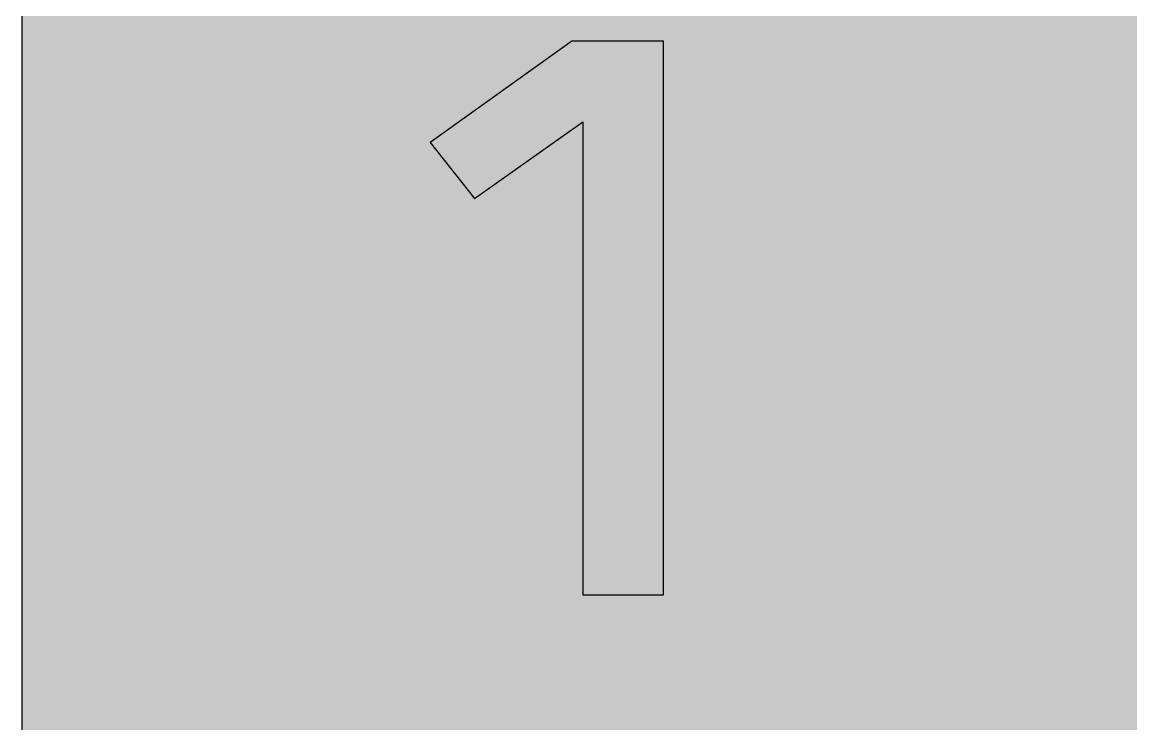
# Model space of a CAD drawing. Header units: millimetres. Extents: x 0 to 106, y 0 to 353.
# Drawn here: x 0.1 to 59.4, y 293 to 330.6 of the extents above; entities that cross this region are included whole.
import ezdxf

# ---------------------------------------------------------------- set-up
doc = ezdxf.new("R2010")
doc.units = ezdxf.units.MM

msp = doc.modelspace()

# ---------------------------------------------------------------- hatches: boundary and pattern name
for color, points in [(254, [(14.1633, 0.0536), (13.9878, 0.0533), (13.8125, 0.0559), (13.6373, 0.061), (13.462, 0.0686), (13.2893, 0.0787), (13.114, 0.0914), (12.9413, 0.1041), (12.7686, 0.1219), (12.5959, 0.1397), (12.4231, 0.16), (12.2504, 0.1829), (12.0777, 0.2057), (11.9075, 0.2337), (11.7373, 0.2616), (11.5672, 0.2921), (11.397, 0.3251), (11.2268, 0.3607), (11.0592, 0.3988), (10.8915, 0.4369), (10.7239, 0.4775), (10.5562, 0.5207), (10.3886, 0.5664), (10.2235, 0.6121), (10.0584, 0.6629), (9.8933, 0.7137), (9.7307, 0.7671), (9.5682, 0.8204), (9.4056, 0.8788), (9.2431, 0.9373), (9.083, 0.9982), (8.923, 1.0617), (8.763, 1.1252), (8.6055, 1.1938), (8.4455, 1.2624), (8.2906, 1.331), (8.1331, 1.4046), (7.9781, 1.4783), (7.8232, 1.5545), (7.6708, 1.6332), (7.5184, 1.7145), (7.366, 1.7958), (7.2161, 1.8796), (7.0663, 1.966), (6.919, 2.0523), (6.7716, 2.1438), (6.6243, 2.2352), (6.4795, 2.3266), (6.3348, 2.4232), (6.19, 2.5197), (6.0477, 2.6187), (5.908, 2.7178), (5.7683, 2.8194), (5.6286, 2.9235), (5.4915, 3.0302), (5.3543, 3.1369), (5.2197, 3.2461), (5.0851, 3.3579), (4.953, 3.4722), (4.8209, 3.5865), (4.6914, 3.7033), (4.5644, 3.8202), (4.4348, 3.9395), (4.3104, 4.0615), (4.1859, 4.1859), (4.0615, 4.3104), (3.9395, 4.4348), (3.8202, 4.5618), (3.7033, 4.6914), (3.5865, 4.8209), (3.4722, 4.953), (3.3579, 5.0851), (3.2487, 5.2197), (3.1369, 5.3543), (3.0302, 5.4915), (2.9235, 5.6286), (2.8194, 5.7683), (2.7178, 5.908), (2.6187, 6.0477), (2.5197, 6.19), (2.4232, 6.3348), (2.3266, 6.477), (2.2352, 6.6243), (2.1438, 6.7691), (2.0523, 6.9164), (1.966, 7.0663), (1.8796, 7.2161), (1.7958, 7.366), (1.7145, 7.5184), (1.6332, 7.6708), (1.5545, 7.8232), (1.4783, 7.9781), (1.4046, 8.1331), (1.331, 8.2906), (1.2598, 8.4455), (1.1913, 8.603), (1.1252, 8.763), (1.0592, 8.923), (0.9982, 9.083), (0.9373, 9.2431), (0.8763, 9.4056), (0.8204, 9.5682), (0.7645, 9.7307), (0.7112, 9.8933), (0.6604, 10.0584), (0.6121, 10.2235), (0.5639, 10.3911), (0.5207, 10.5562), (0.4775, 10.7239), (0.4343, 10.8915), (0.3962, 11.0592), (0.3607, 11.2268), (0.3251, 11.397), (0.2921, 11.5672), (0.2616, 11.7373), (0.2311, 11.9075), (0.2057, 12.0802), (0.1803, 12.2504), (0.1575, 12.4231), (0.1372, 12.5959), (0.1194, 12.7686), (0.1041, 12.9413), (0.0889, 13.1166), (0.0787, 13.2893), (0.0686, 13.4645), (0.061, 13.6373), (0.0559, 13.8125), (0.0508, 13.9878), (0.0508, 14.163), (0.0522, 338.7203), (0.0508, 338.8944), (0.0559, 339.0697), (0.061, 339.2449), (0.0686, 339.4177), (0.0787, 339.5929), (0.0889, 339.7656), (0.1041, 339.9409), (0.1194, 340.1136), (0.1372, 340.2863), (0.1575, 340.4591), (0.1803, 340.6318), (0.2057, 340.802), (0.2311, 340.9747), (0.2616, 341.1449), (0.2921, 341.315), (0.3251, 341.4852), (0.3607, 341.6529), (0.3962, 341.823), (0.4343, 341.9907), (0.4775, 342.1583), (0.5207, 342.326), (0.5639, 342.4911), (0.6121, 342.6562), (0.6604, 342.8213), (0.7112, 342.9864), (0.7645, 343.1515), (0.8204, 343.314), (0.8763, 343.4766), (0.9373, 343.6366), (0.9982, 343.7992), (1.0592, 343.9592), (1.1252, 344.1192), (1.1913, 344.2767), (1.2598, 344.4342), (1.331, 344.5916), (1.4046, 344.7466), (1.4783, 344.9015), (1.5545, 345.0565), (1.6332, 345.2114), (1.7145, 345.3638), (1.7958, 345.5137), (1.8796, 345.6661), (1.966, 345.8134), (2.0523, 345.9632), (2.1438, 346.1106), (2.2352, 346.2579), (2.3266, 346.4027), (2.4232, 346.5474), (2.5197, 346.6897), (2.6187, 346.8319), (2.7178, 346.9742), (2.8194, 347.1139), (2.9235, 347.251), (3.0302, 347.3907), (3.1369, 347.5253), (3.2487, 347.66), (3.3579, 347.7946), (3.4722, 347.9267), (3.5865, 348.0587), (3.7033, 348.1883), (3.8202, 348.3178), (3.9395, 348.4448), (4.0615, 348.5718), (4.1859, 348.6963), (4.3104, 348.8182), (4.4348, 348.9401), (4.5644, 349.0595), (4.6914, 349.1789), (4.8209, 349.2957), (4.953, 349.41), (5.0851, 349.5218), (5.2197, 349.6335), (5.3543, 349.7428), (5.4915, 349.8494), (5.6286, 349.9561), (5.7683, 350.0603), (5.908, 350.1619), (6.0477, 350.2635), (6.19, 350.3625), (6.3348, 350.459), (6.4795, 350.553), (6.6243, 350.647), (6.7716, 350.7384), (6.919, 350.8273), (7.0663, 350.9162), (7.2161, 351.0001), (7.366, 351.0864), (7.5184, 351.1677), (7.6708, 351.2464), (7.8232, 351.3252), (7.9781, 351.4014), (8.1331, 351.4776), (8.2906, 351.5487), (8.4455, 351.6198), (8.6055, 351.6884), (8.763, 351.757), (8.923, 351.8205), (9.083, 351.884), (9.2431, 351.9449), (9.4056, 352.0034), (9.5682, 352.0618), (9.7307, 352.1151), (9.8933, 352.1685), (10.0584, 352.2193), (10.2235, 352.2701), (10.3886, 352.3158), (10.5562, 352.3615), (10.7239, 352.4047), (10.8915, 352.4453), (11.0592, 352.4834), (11.2268, 352.5215), (11.397, 352.5571), (11.5672, 352.5901), (11.7373, 352.6206), (11.9075, 352.6485), (12.0777, 352.6765), (12.2504, 352.6993), (12.4231, 352.7222), (12.5959, 352.7425), (12.7686, 352.7603), (12.9413, 352.7781), (13.114, 352.7908), (13.2893, 352.8035), (13.462, 352.8136), (13.6373, 352.8212), (13.8125, 352.8263), (13.9878, 352.8289), (14.163, 352.8289), (91.7744, 352.8314), (91.948, 352.8289), (92.1233, 352.8263), (92.2985, 352.8212), (92.4738, 352.8136), (92.6465, 352.8035), (92.8218, 352.7908), (92.9945, 352.7781), (93.1672, 352.7603), (93.3399, 352.7425), (93.5126, 352.7222), (93.6854, 352.6993), (93.8581, 352.6765), (94.0283, 352.6485), (94.1984, 352.6206), (94.3686, 352.5901), (94.5388, 352.5571), (94.709, 352.5215), (94.8766, 352.4834), (95.0468, 352.4453), (95.2144, 352.4047), (95.3795, 352.3615), (95.5472, 352.3158), (95.7123, 352.2701), (95.8774, 352.2193), (96.0425, 352.1685), (96.205, 352.1151), (96.3701, 352.0618), (96.5327, 352.0034), (96.6927, 351.9449), (96.8553, 351.884), (97.0153, 351.8205), (97.1728, 351.757), (97.3328, 351.6884), (97.4903, 351.6198), (97.6478, 351.5487), (97.8027, 351.4776), (97.9576, 351.4014), (98.1126, 351.3252), (98.265, 351.2464), (98.4199, 351.1677), (98.5698, 351.0864), (98.7196, 351.0001), (98.8695, 350.9162), (99.0194, 350.8273), (99.1667, 350.7384), (99.314, 350.647), (99.4588, 350.553), (99.6036, 350.459), (99.7458, 350.3625), (99.888, 350.2635), (100.0303, 350.1619), (100.17, 350.0603), (100.3071, 349.9561), (100.4443, 349.8494), (100.5815, 349.7428), (100.7161, 349.6335), (100.8507, 349.5218), (100.9828, 349.41), (101.1149, 349.2957), (101.2444, 349.1789), (101.3739, 349.0595), (101.5009, 348.9401), (101.6279, 348.8182), (101.7524, 348.6963), (101.8743, 348.5718), (101.9962, 348.4448), (102.1156, 348.3178), (102.235, 348.1883), (102.3518, 348.0587), (102.4661, 347.9267), (102.5779, 347.7946), (102.6897, 347.66), (102.7989, 347.5253), (102.9056, 347.3907), (103.0122, 347.251), (103.1164, 347.1139), (103.218, 346.9742), (103.3196, 346.8319), (103.4186, 346.6897), (103.5152, 346.5474), (103.6091, 346.4027), (103.7031, 346.2579), (103.7946, 346.1106), (103.8835, 345.9632), (103.9698, 345.8134), (104.0562, 345.6661), (104.14, 345.5137), (104.2238, 345.3638), (104.3026, 345.2114), (104.3813, 345.0565), (104.4575, 344.9015), (104.5312, 344.7466), (104.6048, 344.5916), (104.6759, 344.4342), (104.7445, 344.2767), (104.8106, 344.1192), (104.8766, 343.9592), (104.9376, 343.7992), (104.9985, 343.6366), (105.0595, 343.4766), (105.1154, 343.314), (105.1712, 343.1515), (105.2246, 342.9864), (105.2754, 342.8213), (105.3236, 342.6562), (105.3719, 342.4911), (105.4151, 342.326), (105.4583, 342.1583), (105.4989, 341.9907), (105.5395, 341.823), (105.5751, 341.6529), (105.6107, 341.4852), (105.6437, 341.315), (105.6742, 341.1449), (105.7021, 340.9747), (105.73, 340.802), (105.7554, 340.6318), (105.7758, 340.4591), (105.7961, 340.2863), (105.8164, 340.1136), (105.8316, 339.9409), (105.8443, 339.7656), (105.857, 339.5929), (105.8672, 339.4177), (105.8748, 339.2449), (105.8799, 339.0697), (105.8824, 338.8944), (105.885, 338.7192), (105.8855, 14.1647), (105.8824, 13.9878), (105.8799, 13.8125), (105.8748, 13.6373), (105.8672, 13.4645), (105.857, 13.2893), (105.8443, 13.1166), (105.8316, 12.9413), (105.8164, 12.7686), (105.7961, 12.5959), (105.7758, 12.4231), (105.7554, 12.2504), (105.73, 12.0802), (105.7021, 11.9075), (105.6742, 11.7373), (105.6437, 11.5672), (105.6107, 11.397), (105.5751, 11.2268), (105.5395, 11.0592), (105.4989, 10.8915), (105.4583, 10.7239), (105.4151, 10.5562), (105.3719, 10.3911), (105.3236, 10.2235), (105.2754, 10.0584), (105.2246, 9.8933), (105.1712, 9.7307), (105.1154, 9.5682), (105.0595, 9.4056), (104.9985, 9.2431), (104.9376, 9.083), (104.8766, 8.923), (104.8106, 8.763), (104.7445, 8.603), (104.6759, 8.4455), (104.6048, 8.2906), (104.5312, 8.1331), (104.4575, 7.9781), (104.3813, 7.8232), (104.3026, 7.6708), (104.2238, 7.5184), (104.14, 7.366), (104.0562, 7.2161), (103.9698, 7.0663), (103.8835, 6.9164), (103.7946, 6.7691), (103.7031, 6.6243), (103.6091, 6.477), (103.5152, 6.3348), (103.4186, 6.19), (103.3196, 6.0477), (103.218, 5.908), (103.1164, 5.7683), (103.0122, 5.6286), (102.9056, 5.4915), (102.7989, 5.3543), (102.6897, 5.2197), (102.5779, 5.0851), (102.4661, 4.953), (102.3518, 4.8209), (102.235, 4.6914), (102.1156, 4.5618), (101.9962, 4.4348), (101.8743, 4.3104), (101.7524, 4.1859), (101.6279, 4.0615), (101.5009, 3.9395), (101.3739, 3.8202), (101.2444, 3.7033), (101.1149, 3.5865), (100.9828, 3.4722), (100.8507, 3.3579), (100.7161, 3.2461), (100.5815, 3.1369), (100.4443, 3.0302), (100.3071, 2.9235), (100.17, 2.8194), (100.0303, 2.7178), (99.888, 2.6187), (99.7458, 2.5197), (99.6036, 2.4232), (99.4588, 2.3266), (99.314, 2.2352), (99.1667, 2.1438), (99.0194, 2.0523), (98.8695, 1.966), (98.7196, 1.8796), (98.5698, 1.7958), (98.4199, 1.7145), (98.265, 1.6332), (98.1126, 1.5545), (97.9576, 1.4783), (97.8027, 1.4046), (97.6478, 1.331), (97.4903, 1.2624), (97.3328, 1.1938), (97.1728, 1.1252), (97.0153, 1.0617), (96.8553, 0.9982), (96.6927, 0.9373), (96.5327, 0.8788), (96.3701, 0.8204), (96.205, 0.7671), (96.0425, 0.7137), (95.8774, 0.6629), (95.7123, 0.6121), (95.5472, 0.5664), (95.3795, 0.5207), (95.2144, 0.4775), (95.0468, 0.4369), (94.8766, 0.3988), (94.709, 0.3607), (94.5388, 0.3251), (94.3686, 0.2921), (94.1984, 0.2616), (94.0283, 0.2337), (93.8581, 0.2057), (93.6854, 0.1829), (93.5126, 0.16), (93.3399, 0.1397), (93.1672, 0.1219), (92.9945, 0.1041), (92.8218, 0.0914), (92.6465, 0.0787), (92.4738, 0.0686), (92.2985, 0.061), (92.1233, 0.0559), (91.948, 0.0533), (91.7727, 0.0533)]), (59, [(30.0605, 299.9147), (34.3778, 299.9147), (34.3778, 329.5481), (29.4679, 329.5481), (21.8902, 324.1294), (24.2605, 321.1227), (30.0605, 325.229)])]:
    msp.add_hatch(color=color).paths.add_polyline_path(points)
h = msp.add_hatch(color=59)
h.paths.add_polyline_path([(14.1633, 3.5814), (13.8887, 3.5839), (13.6169, 3.5941), (13.3477, 3.6119), (13.081, 3.6347), (12.8143, 3.6652), (12.5501, 3.7008), (12.2885, 3.7465), (12.0294, 3.7948), (11.7729, 3.8506), (11.5164, 3.9141), (11.2649, 3.9827), (11.016, 4.0564), (10.7671, 4.1351), (10.5232, 4.2215), (10.2819, 4.3129), (10.0432, 4.412), (9.8069, 4.5161), (9.5733, 4.6228), (9.3447, 4.7371), (9.1186, 4.8565), (8.8951, 4.9809), (8.6741, 5.113), (8.4582, 5.2476), (8.2448, 5.3873), (8.0366, 5.5321), (7.8308, 5.682), (7.6276, 5.8369), (7.4295, 5.9969), (7.2365, 6.1595), (7.046, 6.3297), (6.8605, 6.5024), (6.6777, 6.6802), (6.5024, 6.8605), (6.3271, 7.046), (6.1595, 7.2365), (5.9969, 7.432), (5.8369, 7.6302), (5.682, 7.8308), (5.5321, 8.0366), (5.3873, 8.2448), (5.2451, 8.4582), (5.1105, 8.6741), (4.9809, 8.8951), (4.8565, 9.1186), (4.7371, 9.3447), (4.6228, 9.5758), (4.5136, 9.8069), (4.4094, 10.0432), (4.3129, 10.2819), (4.2215, 10.5232), (4.1351, 10.7696), (4.0538, 11.016), (3.9802, 11.2649), (3.9116, 11.5189), (3.8506, 11.7729), (3.7948, 12.0294), (3.744, 12.2911), (3.7008, 12.5527), (3.6627, 12.8143), (3.6322, 13.081), (3.6093, 13.3502), (3.5916, 13.6195), (3.5814, 13.8913), (3.5789, 14.163), (3.58, 338.7203), (3.5814, 338.9909), (3.5916, 339.2627), (3.6093, 339.532), (3.6322, 339.8012), (3.6627, 340.0679), (3.7008, 340.3295), (3.744, 340.5911), (3.7948, 340.8528), (3.8506, 341.1093), (3.9116, 341.3633), (3.9802, 341.6148), (4.0538, 341.8662), (4.1351, 342.1126), (4.2215, 342.3564), (4.3129, 342.6003), (4.4094, 342.839), (4.5136, 343.0753), (4.6228, 343.3064), (4.7371, 343.5375), (4.8565, 343.7636), (4.9809, 343.9871), (5.1105, 344.2056), (5.2451, 344.424), (5.3873, 344.6348), (5.5321, 344.8456), (5.682, 345.0514), (5.8369, 345.252), (5.9969, 345.4502), (6.1595, 345.6457), (6.3271, 345.8337), (6.5024, 346.0217), (6.6777, 346.202), (6.8605, 346.3798), (7.046, 346.5525), (7.2365, 346.7202), (7.4295, 346.8853), (7.6276, 347.0453), (7.8308, 347.2002), (8.0366, 347.3501), (8.2448, 347.4949), (8.4582, 347.6346), (8.6741, 347.7692), (8.8951, 347.8987), (9.1186, 348.0257), (9.3447, 348.1451), (9.5733, 348.2594), (9.8069, 348.3661), (10.0432, 348.4702), (10.2819, 348.5693), (10.5232, 348.6607), (10.7671, 348.7471), (11.016, 348.8258), (11.2649, 348.902), (11.5164, 348.9681), (11.7729, 349.0316), (12.0294, 349.0874), (12.2885, 349.1382), (12.5501, 349.1814), (12.8143, 349.217), (13.081, 349.2475), (13.3477, 349.2703), (13.6169, 349.2881), (13.8887, 349.2983), (14.163, 349.3033), (91.7744, 349.3036), (92.0471, 349.2983), (92.3188, 349.2881), (92.5881, 349.2703), (92.8548, 349.2475), (93.1215, 349.217), (93.3856, 349.1814), (93.6473, 349.1382), (93.9063, 349.0874), (94.1629, 349.0316), (94.4194, 348.9681), (94.6709, 348.902), (94.9198, 348.8258), (95.1687, 348.7471), (95.4126, 348.6607), (95.6539, 348.5693), (95.8926, 348.4702), (96.1288, 348.3661), (96.3625, 348.2594), (96.5911, 348.1451), (96.8172, 348.0257), (97.0407, 347.8987), (97.2617, 347.7692), (97.4776, 347.6346), (97.6909, 347.4949), (97.8992, 347.3501), (98.105, 347.2002), (98.3082, 347.0453), (98.5063, 346.8853), (98.6993, 346.7202), (98.8898, 346.5525), (99.0752, 346.3798), (99.2581, 346.202), (99.4334, 346.0217), (99.6086, 345.8337), (99.7763, 345.6457), (99.9388, 345.4502), (100.0989, 345.252), (100.2538, 345.0514), (100.4037, 344.8456), (100.5484, 344.6348), (100.6881, 344.424), (100.8253, 344.2056), (100.9548, 343.9871), (101.0793, 343.7636), (101.1987, 343.5375), (101.313, 343.3064), (101.4222, 343.0753), (101.5238, 342.839), (101.6229, 342.6003), (101.7143, 342.3564), (101.8007, 342.1126), (101.8819, 341.8662), (101.9556, 341.6148), (102.0242, 341.3633), (102.0851, 341.1093), (102.141, 340.8528), (102.1918, 340.5911), (102.235, 340.3295), (102.2706, 340.0679), (102.301, 339.8012), (102.3264, 339.532), (102.3417, 339.2627), (102.3518, 338.9909), (102.3569, 338.7192), (102.3578, 14.1647), (102.3518, 13.8913), (102.3417, 13.6195), (102.3264, 13.3502), (102.301, 13.081), (102.2706, 12.8143), (102.235, 12.5527), (102.1918, 12.2911), (102.141, 12.0294), (102.0851, 11.7729), (102.0242, 11.5189), (101.9556, 11.2649), (101.8819, 11.016), (101.8007, 10.7696), (101.7143, 10.5232), (101.6229, 10.2819), (101.5238, 10.0432), (101.4222, 9.8069), (101.313, 9.5758), (101.1987, 9.3447), (101.0793, 9.1186), (100.9548, 8.8951), (100.8253, 8.6741), (100.6881, 8.4582), (100.5484, 8.2448), (100.4037, 8.0366), (100.2538, 7.8308), (100.0989, 7.6302), (99.9388, 7.432), (99.7763, 7.2365), (99.6086, 7.046), (99.4334, 6.8605), (99.2581, 6.6802), (99.0752, 6.5024), (98.8898, 6.3297), (98.6993, 6.1595), (98.5063, 5.9969), (98.3082, 5.8369), (98.105, 5.682), (97.8992, 5.5321), (97.6909, 5.3873), (97.4776, 5.2476), (97.2617, 5.113), (97.0407, 4.9809), (96.8172, 4.8565), (96.5911, 4.7371), (96.3625, 4.6228), (96.1288, 4.5161), (95.8926, 4.412), (95.6539, 4.3129), (95.4126, 4.2215), (95.1687, 4.1351), (94.9198, 4.0564), (94.6709, 3.9827), (94.4194, 3.9141), (94.1629, 3.8506), (93.9063, 3.7948), (93.6473, 3.7465), (93.3856, 3.7008), (93.1215, 3.6652), (92.8548, 3.6347), (92.5881, 3.6119), (92.3188, 3.5941), (92.0471, 3.5839), (91.7727, 3.5789)])
h.paths.add_polyline_path([(91.7744, 8.8731), (91.9099, 8.8748), (92.0445, 8.8798), (92.1791, 8.8875), (92.3138, 8.9002), (92.4484, 8.9154), (92.5779, 8.9332), (92.71, 8.9535), (92.8395, 8.9789), (92.9691, 9.0068), (93.0961, 9.0373), (93.2231, 9.0729), (93.3475, 9.1084), (93.4695, 9.1491), (93.5939, 9.1923), (93.7133, 9.238), (93.8327, 9.2888), (93.9521, 9.3396), (94.0664, 9.3929), (94.1832, 9.4513), (94.295, 9.5098), (94.4067, 9.5733), (94.5185, 9.6368), (94.6252, 9.7053), (94.7318, 9.7765), (94.836, 9.8476), (94.9401, 9.9238), (95.0392, 10), (95.1382, 10.0787), (95.2373, 10.1625), (95.3313, 10.2464), (95.4253, 10.3327), (95.5142, 10.4216), (95.6031, 10.5131), (95.6894, 10.6045), (95.7758, 10.701), (95.8571, 10.7975), (95.9358, 10.8966), (96.0145, 10.9982), (96.0882, 11.0998), (96.1619, 11.2039), (96.2304, 11.3106), (96.299, 11.4198), (96.3651, 11.5291), (96.426, 11.6408), (96.487, 11.7551), (96.5429, 11.8694), (96.5987, 11.9863), (96.6495, 12.1031), (96.6978, 12.2225), (96.7435, 12.3444), (96.7867, 12.4663), (96.8273, 12.5908), (96.8629, 12.7152), (96.8985, 12.8397), (96.9289, 12.9692), (96.9569, 13.0962), (96.9823, 13.2258), (97.0051, 13.3579), (97.0229, 13.4899), (97.0382, 13.622), (97.0483, 13.7566), (97.0585, 13.8913), (97.0636, 14.0259), (97.0661, 14.163), (97.0661, 338.7203), (97.0636, 338.8563), (97.0585, 338.9909), (97.0483, 339.1256), (97.0382, 339.2602), (97.0229, 339.3923), (97.0051, 339.5243), (96.9823, 339.6564), (96.9569, 339.786), (96.9289, 339.913), (96.8985, 340.04), (96.8629, 340.167), (96.8273, 340.2914), (96.7867, 340.4159), (96.7435, 340.5378), (96.6978, 340.6597), (96.6495, 340.7791), (96.5987, 340.8959), (96.5429, 341.0128), (96.487, 341.1271), (96.426, 341.2414), (96.3651, 341.3531), (96.299, 341.4624), (96.2304, 341.5716), (96.1619, 341.6783), (96.0882, 341.7824), (96.0145, 341.884), (95.9358, 341.9856), (95.8571, 342.0847), (95.7758, 342.1812), (95.6894, 342.2777), (95.6031, 342.3691), (95.5142, 342.4606), (95.4253, 342.5495), (95.3313, 342.6358), (95.2373, 342.7197), (95.1382, 342.8009), (95.0392, 342.8822), (94.9401, 342.9584), (94.836, 343.0346), (94.7318, 343.1057), (94.6252, 343.1769), (94.5185, 343.2454), (94.4067, 343.3089), (94.295, 343.3724), (94.1832, 343.4309), (94.0664, 343.4893), (93.9521, 343.5426), (93.8327, 343.5934), (93.7133, 343.6442), (93.5939, 343.6899), (93.4695, 343.7331), (93.3475, 343.7738), (93.2231, 343.8093), (93.0961, 343.8449), (92.9691, 343.8754), (92.8395, 343.9033), (92.71, 343.9287), (92.5779, 343.949), (92.4484, 343.9693), (92.3138, 343.9846), (92.1791, 343.9947), (92.0445, 344.0049), (91.9099, 344.01), (91.7727, 344.01), (14.1633, 344.012), (14.0259, 344.01), (13.8887, 344.0049), (13.7541, 343.9947), (13.622, 343.9846), (13.4874, 343.9693), (13.3553, 343.949), (13.2258, 343.9287), (13.0962, 343.9033), (12.9667, 343.8754), (12.8397, 343.8449), (12.7127, 343.8093), (12.5882, 343.7738), (12.4663, 343.7331), (12.3419, 343.6899), (12.2225, 343.6442), (12.1031, 343.5934), (11.9837, 343.5426), (11.8694, 343.4893), (11.7526, 343.4309), (11.6408, 343.3724), (11.5291, 343.3089), (11.4198, 343.2454), (11.3106, 343.1769), (11.2039, 343.1057), (11.0998, 343.0346), (10.9957, 342.9584), (10.8966, 342.8822), (10.7975, 342.8009), (10.6985, 342.7197), (10.6045, 342.6358), (10.5105, 342.5495), (10.4216, 342.4606), (10.3327, 342.3691), (10.2464, 342.2777), (10.16, 342.1812), (10.0787, 342.0847), (10, 341.9856), (9.9212, 341.884), (9.8476, 341.7824), (9.7739, 341.6783), (9.7053, 341.5716), (9.6368, 341.4624), (9.5707, 341.3531), (9.5098, 341.2414), (9.4488, 341.1271), (9.3929, 341.0128), (9.337, 340.8959), (9.2862, 340.7791), (9.238, 340.6597), (9.1923, 340.5378), (9.1491, 340.4159), (9.1084, 340.2914), (9.0703, 340.167), (9.0373, 340.04), (9.0068, 339.913), (8.9789, 339.786), (8.9535, 339.6564), (8.9306, 339.5243), (8.9129, 339.3923), (8.8976, 339.2602), (8.8849, 339.1256), (8.8773, 338.9909), (8.8722, 338.8563), (8.8697, 338.7192), (8.8717, 14.1647), (8.8722, 14.0259), (8.8773, 13.8913), (8.8849, 13.7566), (8.8976, 13.622), (8.9129, 13.4899), (8.9306, 13.3579), (8.9535, 13.2258), (8.9789, 13.0962), (9.0068, 12.9692), (9.0373, 12.8397), (9.0703, 12.7152), (9.1084, 12.5908), (9.1491, 12.4663), (9.1923, 12.3444), (9.238, 12.2225), (9.2862, 12.1031), (9.337, 11.9863), (9.3929, 11.8694), (9.4488, 11.7551), (9.5098, 11.6408), (9.5707, 11.5291), (9.6368, 11.4198), (9.7053, 11.3106), (9.7739, 11.2039), (9.8476, 11.0998), (9.9212, 10.9982), (10, 10.8966), (10.0787, 10.7975), (10.16, 10.701), (10.2464, 10.6045), (10.3327, 10.5131), (10.4216, 10.4216), (10.5105, 10.3327), (10.6045, 10.2464), (10.6985, 10.1625), (10.7975, 10.0787), (10.8966, 10), (10.9957, 9.9238), (11.0998, 9.8476), (11.2039, 9.7765), (11.3106, 9.7053), (11.4198, 9.6368), (11.5291, 9.5733), (11.6408, 9.5098), (11.7526, 9.4513), (11.8694, 9.3929), (11.9837, 9.3396), (12.1031, 9.2888), (12.2225, 9.238), (12.3419, 9.1923), (12.4663, 9.1491), (12.5882, 9.1084), (12.7127, 9.0729), (12.8397, 9.0373), (12.9667, 9.0068), (13.0962, 8.9789), (13.2258, 8.9535), (13.3553, 8.9332), (13.4874, 8.9154), (13.622, 8.9002), (13.7541, 8.8875), (13.8887, 8.8798), (14.0259, 8.8748), (14.163, 8.8722)], flags=16)
h = msp.add_hatch(color=59)
edge = h.paths.add_edge_path()
edge.add_line((53.8939, 314.6884), (53.8912, 314.2564))
edge.add_line((53.8912, 314.2564), (53.8886, 313.8373))
edge.add_line((53.8886, 313.8373), (53.8836, 313.4284))
edge.add_line((53.8836, 313.4284), (53.8785, 313.0271))
edge.add_line((53.8785, 313.0271), (53.8683, 312.6359))
edge.add_line((53.8683, 312.6359), (53.8582, 312.2524))
edge.add_line((53.8582, 312.2524), (53.8455, 311.8815))
edge.add_line((53.8455, 311.8815), (53.8328, 311.5183))
edge.add_line((53.8328, 311.5183), (53.815, 311.1627))
edge.add_line((53.815, 311.1627), (53.7972, 310.8173))
edge.add_line((53.7972, 310.8173), (53.7769, 310.482))
edge.add_line((53.7769, 310.482), (53.754, 310.1543))
edge.add_line((53.754, 310.1543), (53.7286, 309.8343))
edge.add_line((53.7286, 309.8343), (53.7007, 309.5244))
edge.add_line((53.7007, 309.5244), (53.6727, 309.2247))
edge.add_line((53.6727, 309.2247), (53.6423, 308.93))
edge.add_line((53.6423, 308.93), (53.6092, 308.6456))
edge.add_line((53.6092, 308.6456), (53.5737, 308.3687))
edge.add_line((53.5737, 308.3687), (53.5356, 308.0995))
edge.add_line((53.5356, 308.0995), (53.4949, 307.8404))
edge.add_line((53.4949, 307.8404), (53.4543, 307.5864))
edge.add_line((53.4543, 307.5864), (53.4111, 307.3425))
edge.add_line((53.4111, 307.3425), (53.3629, 307.1063))
edge.add_line((53.3629, 307.1063), (53.3146, 306.8752))
edge.add_line((53.3146, 306.8752), (53.2638, 306.6542))
edge.add_line((53.2638, 306.6542), (53.2105, 306.4383))
edge.add_line((53.2105, 306.4383), (53.1546, 306.2326))
edge.add_line((53.1546, 306.2326), (53.0962, 306.0319))
edge.add_line((53.0962, 306.0319), (53.0352, 305.8414))
edge.add_line((53.0352, 305.8414), (52.9717, 305.656))
edge.add_line((52.9717, 305.656), (52.9082, 305.4756))
edge.add_line((52.9082, 305.4756), (52.8396, 305.3055))
edge.add_line((52.8396, 305.3055), (52.7685, 305.1404))
edge.add_line((52.7685, 305.1404), (52.6974, 304.9829))
edge.add_line((52.6974, 304.9829), (52.6212, 304.8305))
edge.add_line((52.6212, 304.8305), (52.545, 304.6857))
edge.add_line((52.545, 304.6857), (52.4637, 304.546))
edge.add_line((52.4637, 304.546), (52.3824, 304.4139))
edge.add_line((52.3824, 304.4139), (52.2961, 304.2895))
edge.add_line((52.2961, 304.2895), (52.2072, 304.1675))
edge.add_line((52.2072, 304.1675), (52.1183, 304.0558))
edge.add_line((52.1183, 304.0558), (52.0243, 303.9466))
edge.add_line((52.0243, 303.9466), (51.9303, 303.845))
edge.add_line((51.9303, 303.845), (51.8312, 303.7484))
edge.add_line((51.8312, 303.7484), (51.7296, 303.657))
edge.add_line((51.7296, 303.657), (51.6255, 303.5732))
edge.add_line((51.6255, 303.5732), (51.5188, 303.4919))
edge.add_line((51.5188, 303.4919), (51.4096, 303.4182))
edge.add_line((51.4096, 303.4182), (51.2978, 303.3497))
edge.add_line((51.2978, 303.3497), (51.1835, 303.2836))
edge.add_line((51.1835, 303.2836), (51.0667, 303.2252))
edge.add_line((51.0667, 303.2252), (50.9473, 303.1719))
edge.add_line((50.9473, 303.1719), (50.8229, 303.1236))
edge.add_line((50.8229, 303.1236), (50.6984, 303.0779))
edge.add_line((50.6984, 303.0779), (50.5689, 303.0372))
edge.add_line((50.5689, 303.0372), (50.4368, 303.0042))
edge.add_line((50.4368, 303.0042), (50.3022, 302.9737))
edge.add_line((50.3022, 302.9737), (50.165, 302.9458))
edge.add_line((50.165, 302.9458), (50.0253, 302.9255))
edge.add_line((50.0253, 302.9255), (49.8805, 302.9077))
edge.add_line((49.8805, 302.9077), (49.7357, 302.8925))
edge.add_line((49.7357, 302.8925), (49.5859, 302.8848))
edge.add_line((49.5859, 302.8848), (49.4335, 302.8772))
edge.add_line((49.4335, 302.8772), (49.2785, 302.8772))
edge.add_line((49.2785, 302.8772), (49.1236, 302.8772))
edge.add_line((49.1236, 302.8772), (48.9712, 302.8848))
edge.add_line((48.9712, 302.8848), (48.8213, 302.8975))
edge.add_line((48.8213, 302.8975), (48.6766, 302.9128))
edge.add_line((48.6766, 302.9128), (48.5318, 302.9356))
edge.add_line((48.5318, 302.9356), (48.3921, 302.961))
edge.add_line((48.3921, 302.961), (48.2549, 302.9915))
edge.add_line((48.2549, 302.9915), (48.1203, 303.0271))
edge.add_line((48.1203, 303.0271), (47.9882, 303.0677))
edge.add_line((47.9882, 303.0677), (47.8587, 303.116))
edge.add_line((47.8587, 303.116), (47.7342, 303.1668))
edge.add_line((47.7342, 303.1668), (47.6098, 303.2227))
edge.add_line((47.6098, 303.2227), (47.4904, 303.2836))
edge.add_line((47.4904, 303.2836), (47.3735, 303.3522))
edge.add_line((47.3735, 303.3522), (47.2592, 303.4233))
edge.add_line((47.2592, 303.4233), (47.1475, 303.5021))
edge.add_line((47.1475, 303.5021), (47.0383, 303.5833))
edge.add_line((47.0383, 303.5833), (46.9316, 303.6722))
edge.add_line((46.9316, 303.6722), (46.8274, 303.7662))
edge.add_line((46.8274, 303.7662), (46.7258, 303.8678))
edge.add_line((46.7258, 303.8678), (46.6268, 303.972))
edge.add_line((46.6268, 303.972), (46.5328, 304.0837))
edge.add_line((46.5328, 304.0837), (46.4388, 304.2006))
edge.add_line((46.4388, 304.2006), (46.3499, 304.325))
edge.add_line((46.3499, 304.325), (46.261, 304.4546))
edge.add_line((46.261, 304.4546), (46.1747, 304.5892))
edge.add_line((46.1747, 304.5892), (46.0934, 304.7289))
edge.add_line((46.0934, 304.7289), (46.0121, 304.8762))
edge.add_line((46.0121, 304.8762), (45.9359, 305.0311))
edge.add_line((45.9359, 305.0311), (45.8597, 305.1886))
edge.add_line((45.8597, 305.1886), (45.786, 305.3563))
edge.add_line((45.786, 305.3563), (45.7175, 305.5264))
edge.add_line((45.7175, 305.5264), (45.6489, 305.7042))
edge.add_line((45.6489, 305.7042), (45.5828, 305.8897))
edge.add_line((45.5828, 305.8897), (45.5219, 306.0802))
edge.add_line((45.5219, 306.0802), (45.4609, 306.2783))
edge.add_line((45.4609, 306.2783), (45.4025, 306.484))
edge.add_line((45.4025, 306.484), (45.3466, 306.6948))
edge.add_line((45.3466, 306.6948), (45.2933, 306.9107))
edge.add_line((45.2933, 306.9107), (45.2425, 307.1368))
edge.add_line((45.2425, 307.1368), (45.1942, 307.3679))
edge.add_line((45.1942, 307.3679), (45.146, 307.6042))
edge.add_line((45.146, 307.6042), (45.1028, 307.8505))
edge.add_line((45.1028, 307.8505), (45.0596, 308.102))
edge.add_line((45.0596, 308.102), (45.0215, 308.3611))
edge.add_line((45.0215, 308.3611), (44.9834, 308.6278))
edge.add_line((44.9834, 308.6278), (44.9478, 308.8996))
edge.add_line((44.9478, 308.8996), (44.9148, 309.1815))
edge.add_line((44.9148, 309.1815), (44.8843, 309.4685))
edge.add_line((44.8843, 309.4685), (44.8539, 309.7632))
edge.add_line((44.8539, 309.7632), (44.8285, 310.0654))
edge.add_line((44.8285, 310.0654), (44.8031, 310.3753))
edge.add_line((44.8031, 310.3753), (44.7802, 310.6903))
edge.add_line((44.7802, 310.6903), (44.7599, 311.0154))
edge.add_line((44.7599, 311.0154), (44.7421, 311.3481))
edge.add_line((44.7421, 311.3481), (44.7243, 311.6885))
edge.add_line((44.7243, 311.6885), (44.7091, 312.0365))
edge.add_line((44.7091, 312.0365), (44.6989, 312.3895))
edge.add_line((44.6989, 312.3895), (44.6862, 312.7527))
edge.add_line((44.6862, 312.7527), (44.6786, 313.1236))
edge.add_line((44.6786, 313.1236), (44.671, 313.502))
edge.add_line((44.671, 313.502), (44.6684, 313.8907))
edge.add_line((44.6684, 313.8907), (44.6634, 314.2844))
edge.add_line((44.6634, 314.2844), (44.6634, 314.6882))
edge.add_line((44.6634, 314.6882), (44.6634, 315.0972))
edge.add_line((44.6634, 315.0972), (44.6684, 315.4985))
edge.add_line((44.6684, 315.4985), (44.6735, 315.8922))
edge.add_line((44.6735, 315.8922), (44.6786, 316.2783))
edge.add_line((44.6786, 316.2783), (44.6888, 316.6567))
edge.add_line((44.6888, 316.6567), (44.6989, 317.025))
edge.add_line((44.6989, 317.025), (44.7142, 317.3857))
edge.add_line((44.7142, 317.3857), (44.7294, 317.7388))
edge.add_line((44.7294, 317.7388), (44.7446, 318.0842))
edge.add_line((44.7446, 318.0842), (44.765, 318.4195))
edge.add_line((44.765, 318.4195), (44.7853, 318.7497))
edge.add_line((44.7853, 318.7497), (44.8107, 319.0697))
edge.add_line((44.8107, 319.0697), (44.8361, 319.3847))
edge.add_line((44.8361, 319.3847), (44.864, 319.6895))
edge.add_line((44.864, 319.6895), (44.8945, 319.9867))
edge.add_line((44.8945, 319.9867), (44.925, 320.2788))
edge.add_line((44.925, 320.2788), (44.9605, 320.5607))
edge.add_line((44.9605, 320.5607), (44.9961, 320.8376))
edge.add_line((44.9961, 320.8376), (45.0367, 321.1043))
edge.add_line((45.0367, 321.1043), (45.0774, 321.3659))
edge.add_line((45.0774, 321.3659), (45.1206, 321.6199))
edge.add_line((45.1206, 321.6199), (45.1663, 321.8663))
edge.add_line((45.1663, 321.8663), (45.2145, 322.1076))
edge.add_line((45.2145, 322.1076), (45.2653, 322.3387))
edge.add_line((45.2653, 322.3387), (45.3161, 322.5648))
edge.add_line((45.3161, 322.5648), (45.372, 322.7832))
edge.add_line((45.372, 322.7832), (45.4279, 322.994))
edge.add_line((45.4279, 322.994), (45.4889, 323.1998))
edge.add_line((45.4889, 323.1998), (45.5498, 323.3979))
edge.add_line((45.5498, 323.3979), (45.6133, 323.5884))
edge.add_line((45.6133, 323.5884), (45.6794, 323.7738))
edge.add_line((45.6794, 323.7738), (45.7479, 323.9516))
edge.add_line((45.7479, 323.9516), (45.8191, 324.1243))
edge.add_line((45.8191, 324.1243), (45.8927, 324.2894))
edge.add_line((45.8927, 324.2894), (45.9689, 324.4494))
edge.add_line((45.9689, 324.4494), (46.0477, 324.6018))
edge.add_line((46.0477, 324.6018), (46.1289, 324.7492))
edge.add_line((46.1289, 324.7492), (46.2128, 324.8889))
edge.add_line((46.2128, 324.8889), (46.2966, 325.0235))
edge.add_line((46.2966, 325.0235), (46.3855, 325.1505))
edge.add_line((46.3855, 325.1505), (46.4769, 325.2749))
edge.add_line((46.4769, 325.2749), (46.5684, 325.3892))
edge.add_line((46.5684, 325.3892), (46.6649, 325.501))
edge.add_line((46.6649, 325.501), (46.7639, 325.6051))
edge.add_line((46.7639, 325.6051), (46.8655, 325.7042))
edge.add_line((46.8655, 325.7042), (46.9671, 325.7982))
edge.add_line((46.9671, 325.7982), (47.0738, 325.8845))
edge.add_line((47.0738, 325.8845), (47.183, 325.9684))
edge.add_line((47.183, 325.9684), (47.2923, 326.0446))
edge.add_line((47.2923, 326.0446), (47.4066, 326.1157))
edge.add_line((47.4066, 326.1157), (47.5234, 326.1817))
edge.add_line((47.5234, 326.1817), (47.6428, 326.2427))
edge.add_line((47.6428, 326.2427), (47.7647, 326.2986))
edge.add_line((47.7647, 326.2986), (47.8866, 326.3494))
edge.add_line((47.8866, 326.3494), (48.0136, 326.3951))
edge.add_line((48.0136, 326.3951), (48.1432, 326.4332))
edge.add_line((48.1432, 326.4332), (48.2752, 326.4687))
edge.add_line((48.2752, 326.4687), (48.4124, 326.4992))
edge.add_line((48.4124, 326.4992), (48.5496, 326.5246))
edge.add_line((48.5496, 326.5246), (48.6893, 326.5449))
edge.add_line((48.6893, 326.5449), (48.8315, 326.5627))
edge.add_line((48.8315, 326.5627), (48.9788, 326.5729))
edge.add_line((48.9788, 326.5729), (49.1261, 326.5805))
edge.add_line((49.1261, 326.5805), (49.2785, 326.583))
edge.add_line((49.2785, 326.583), (49.4309, 326.5805))
edge.add_line((49.4309, 326.5805), (49.5783, 326.5754))
edge.add_line((49.5783, 326.5754), (49.7256, 326.5653))
edge.add_line((49.7256, 326.5653), (49.8678, 326.55))
edge.add_line((49.8678, 326.55), (50.0075, 326.5322))
edge.add_line((50.0075, 326.5322), (50.1447, 326.5094))
edge.add_line((50.1447, 326.5094), (50.2793, 326.484))
edge.add_line((50.2793, 326.484), (50.4114, 326.451))
edge.add_line((50.4114, 326.451), (50.5409, 326.4154))
edge.add_line((50.5409, 326.4154), (50.6679, 326.3748))
edge.add_line((50.6679, 326.3748), (50.7924, 326.329))
edge.add_line((50.7924, 326.329), (50.9143, 326.2782))
edge.add_line((50.9143, 326.2782), (51.0337, 326.2249))
edge.add_line((51.0337, 326.2249), (51.1505, 326.1639))
edge.add_line((51.1505, 326.1639), (51.2623, 326.0979))
edge.add_line((51.2623, 326.0979), (51.374, 326.0268))
edge.add_line((51.374, 326.0268), (51.4833, 325.9506))
edge.add_line((51.4833, 325.9506), (51.5899, 325.8693))
edge.add_line((51.5899, 325.8693), (51.6915, 325.7829))
edge.add_line((51.6915, 325.7829), (51.7931, 325.6915))
edge.add_line((51.7931, 325.6915), (51.8922, 325.5924))
edge.add_line((51.8922, 325.5924), (51.9862, 325.4883))
edge.add_line((51.9862, 325.4883), (52.0802, 325.3791))
edge.add_line((52.0802, 325.3791), (52.1716, 325.2622))
edge.add_line((52.1716, 325.2622), (52.258, 325.1403))
edge.add_line((52.258, 325.1403), (52.3443, 325.0133))
edge.add_line((52.3443, 325.0133), (52.4281, 324.8787))
edge.add_line((52.4281, 324.8787), (52.5094, 324.739))
edge.add_line((52.5094, 324.739), (52.5882, 324.5917))
edge.add_line((52.5882, 324.5917), (52.6644, 324.4367))
edge.add_line((52.6644, 324.4367), (52.7355, 324.2767))
edge.add_line((52.7355, 324.2767), (52.8066, 324.1116))
edge.add_line((52.8066, 324.1116), (52.8777, 323.9364))
edge.add_line((52.8777, 323.9364), (52.9438, 323.756))
edge.add_line((52.9438, 323.756), (53.0073, 323.5706))
edge.add_line((53.0073, 323.5706), (53.0682, 323.375))
edge.add_line((53.0682, 323.375), (53.1292, 323.1744))
edge.add_line((53.1292, 323.1744), (53.1851, 322.9635))
edge.add_line((53.1851, 322.9635), (53.2409, 322.7476))
edge.add_line((53.2409, 322.7476), (53.2917, 322.5241))
edge.add_line((53.2917, 322.5241), (53.3425, 322.293))
edge.add_line((53.3425, 322.293), (53.3908, 322.0542))
edge.add_line((53.3908, 322.0542), (53.4365, 321.8078))
edge.add_line((53.4365, 321.8078), (53.4797, 321.5538))
edge.add_line((53.4797, 321.5538), (53.5203, 321.2922))
edge.add_line((53.5203, 321.2922), (53.5584, 321.0204))
edge.add_line((53.5584, 321.0204), (53.5965, 320.7436))
edge.add_line((53.5965, 320.7436), (53.6296, 320.4566))
edge.add_line((53.6296, 320.4566), (53.6626, 320.1619))
edge.add_line((53.6626, 320.1619), (53.6931, 319.8597))
edge.add_line((53.6931, 319.8597), (53.721, 319.5472))
edge.add_line((53.721, 319.5472), (53.7464, 319.2272))
edge.add_line((53.7464, 319.2272), (53.7693, 318.8995))
edge.add_line((53.7693, 318.8995), (53.7921, 318.5617))
edge.add_line((53.7921, 318.5617), (53.8099, 318.2137))
edge.add_line((53.8099, 318.2137), (53.8277, 317.8607))
edge.add_line((53.8277, 317.8607), (53.8429, 317.4949))
edge.add_line((53.8429, 317.4949), (53.8556, 317.1215))
edge.add_line((53.8556, 317.1215), (53.8683, 316.7405))
edge.add_line((53.8683, 316.7405), (53.8759, 316.3494))
edge.add_line((53.8759, 316.3494), (53.8836, 315.9481))
edge.add_line((53.8836, 315.9481), (53.8886, 315.5366))
edge.add_line((53.8886, 315.5366), (53.8912, 315.1175))
edge.add_line((53.8912, 315.1175), (53.8937, 314.6882))
edge = h.paths.add_edge_path(flags=16)
edge.add_line((58.3392, 314.6884), (58.3362, 315.1683))
edge.add_line((58.3362, 315.1683), (58.3311, 315.6407))
edge.add_line((58.3311, 315.6407), (58.3209, 316.103))
edge.add_line((58.3209, 316.103), (58.3082, 316.5602))
edge.add_line((58.3082, 316.5602), (58.2905, 317.0098))
edge.add_line((58.2905, 317.0098), (58.2676, 317.4517))
edge.add_line((58.2676, 317.4517), (58.2447, 317.8835))
edge.add_line((58.2447, 317.8835), (58.2143, 318.3103))
edge.add_line((58.2143, 318.3103), (58.1812, 318.7268))
edge.add_line((58.1812, 318.7268), (58.1431, 319.1358))
edge.add_line((58.1431, 319.1358), (58.1025, 319.5396))
edge.add_line((58.1025, 319.5396), (58.0568, 319.9333))
edge.add_line((58.0568, 319.9333), (58.0085, 320.3194))
edge.add_line((58.0085, 320.3194), (57.9526, 320.6979))
edge.add_line((57.9526, 320.6979), (57.8968, 321.0687))
edge.add_line((57.8968, 321.0687), (57.8333, 321.4319))
edge.add_line((57.8333, 321.4319), (57.7672, 321.7875))
edge.add_line((57.7672, 321.7875), (57.6961, 322.1355))
edge.add_line((57.6961, 322.1355), (57.6199, 322.4759))
edge.add_line((57.6199, 322.4759), (57.5412, 322.8086))
edge.add_line((57.5412, 322.8086), (57.4573, 323.1337))
edge.add_line((57.4573, 323.1337), (57.3684, 323.4512))
edge.add_line((57.3684, 323.4512), (57.277, 323.7586))
edge.add_line((57.277, 323.7586), (57.1805, 324.0608))
edge.add_line((57.1805, 324.0608), (57.0789, 324.3555))
edge.add_line((57.0789, 324.3555), (56.9722, 324.6425))
edge.add_line((56.9722, 324.6425), (56.8604, 324.9219))
edge.add_line((56.8604, 324.9219), (56.7461, 325.1937))
edge.add_line((56.7461, 325.1937), (56.6242, 325.4553))
edge.add_line((56.6242, 325.4553), (56.4998, 325.7118))
edge.add_line((56.4998, 325.7118), (56.3702, 325.9607))
edge.add_line((56.3702, 325.9607), (56.2381, 326.202))
edge.add_line((56.2381, 326.202), (56.0984, 326.4357))
edge.add_line((56.0984, 326.4357), (55.9537, 326.6618))
edge.add_line((55.9537, 326.6618), (55.8063, 326.8802))
edge.add_line((55.8063, 326.8802), (55.6539, 327.091))
edge.add_line((55.6539, 327.091), (55.4939, 327.2942))
edge.add_line((55.4939, 327.2942), (55.3314, 327.4898))
edge.add_line((55.3314, 327.4898), (55.1637, 327.6778))
edge.add_line((55.1637, 327.6778), (54.991, 327.8581))
edge.add_line((54.991, 327.8581), (54.8132, 328.0308))
edge.add_line((54.8132, 328.0308), (54.6303, 328.1959))
edge.add_line((54.6303, 328.1959), (54.4424, 328.356))
edge.add_line((54.4424, 328.356), (54.2493, 328.5058))
edge.add_line((54.2493, 328.5058), (54.0512, 328.6481))
edge.add_line((54.0512, 328.6481), (53.848, 328.7852))
edge.add_line((53.848, 328.7852), (53.6397, 328.9122))
edge.add_line((53.6397, 328.9122), (53.4264, 329.0341))
edge.add_line((53.4264, 329.0341), (53.2079, 329.1484))
edge.add_line((53.2079, 329.1484), (52.9844, 329.2551))
edge.add_line((52.9844, 329.2551), (52.7533, 329.3542))
edge.add_line((52.7533, 329.3542), (52.5196, 329.4456))
edge.add_line((52.5196, 329.4456), (52.2808, 329.5294))
edge.add_line((52.2808, 329.5294), (52.0344, 329.6056))
edge.add_line((52.0344, 329.6056), (51.783, 329.6742))
edge.add_line((51.783, 329.6742), (51.5264, 329.7377))
edge.add_line((51.5264, 329.7377), (51.2648, 329.7911))
edge.add_line((51.2648, 329.7911), (50.9981, 329.8393))
edge.add_line((50.9981, 329.8393), (50.7263, 329.88))
edge.add_line((50.7263, 329.88), (50.4469, 329.9104))
edge.add_line((50.4469, 329.9104), (50.165, 329.9358))
edge.add_line((50.165, 329.9358), (49.8754, 329.9562))
edge.add_line((49.8754, 329.9562), (49.5783, 329.9663))
edge.add_line((49.5783, 329.9663), (49.2785, 329.9689))
edge.add_line((49.2785, 329.9689), (48.9788, 329.9663))
edge.add_line((48.9788, 329.9663), (48.6816, 329.9562))
edge.add_line((48.6816, 329.9562), (48.3921, 329.9358))
edge.add_line((48.3921, 329.9358), (48.1101, 329.9104))
edge.add_line((48.1101, 329.9104), (47.8307, 329.88))
edge.add_line((47.8307, 329.88), (47.559, 329.8393))
edge.add_line((47.559, 329.8393), (47.2923, 329.7911))
edge.add_line((47.2923, 329.7911), (47.0306, 329.7377))
edge.add_line((47.0306, 329.7377), (46.7741, 329.6742))
edge.add_line((46.7741, 329.6742), (46.5226, 329.6056))
edge.add_line((46.5226, 329.6056), (46.2763, 329.5294))
edge.add_line((46.2763, 329.5294), (46.0375, 329.4456))
edge.add_line((46.0375, 329.4456), (45.8013, 329.3542))
edge.add_line((45.8013, 329.3542), (45.5727, 329.2551))
edge.add_line((45.5727, 329.2551), (45.3492, 329.1484))
edge.add_line((45.3492, 329.1484), (45.1307, 329.0341))
edge.add_line((45.1307, 329.0341), (44.9174, 328.9122))
edge.add_line((44.9174, 328.9122), (44.7091, 328.7852))
edge.add_line((44.7091, 328.7852), (44.5059, 328.6481))
edge.add_line((44.5059, 328.6481), (44.3078, 328.5058))
edge.add_line((44.3078, 328.5058), (44.1147, 328.356))
edge.add_line((44.1147, 328.356), (43.9268, 328.1959))
edge.add_line((43.9268, 328.1959), (43.7439, 328.0308))
edge.add_line((43.7439, 328.0308), (43.5661, 327.8581))
edge.add_line((43.5661, 327.8581), (43.3934, 327.6778))
edge.add_line((43.3934, 327.6778), (43.2232, 327.4898))
edge.add_line((43.2232, 327.4898), (43.0606, 327.2942))
edge.add_line((43.0606, 327.2942), (42.9031, 327.091))
edge.add_line((42.9031, 327.091), (42.7507, 326.8802))
edge.add_line((42.7507, 326.8802), (42.6009, 326.6618))
edge.add_line((42.6009, 326.6618), (42.4586, 326.4357))
edge.add_line((42.4586, 326.4357), (42.3189, 326.202))
edge.add_line((42.3189, 326.202), (42.1843, 325.9607))
edge.add_line((42.1843, 325.9607), (42.0548, 325.7118))
edge.add_line((42.0548, 325.7118), (41.9303, 325.4553))
edge.add_line((41.9303, 325.4553), (41.8109, 325.1937))
edge.add_line((41.8109, 325.1937), (41.6966, 324.9219))
edge.add_line((41.6966, 324.9219), (41.5849, 324.6425))
edge.add_line((41.5849, 324.6425), (41.4782, 324.3555))
edge.add_line((41.4782, 324.3555), (41.3766, 324.0608))
edge.add_line((41.3766, 324.0608), (41.2801, 323.7586))
edge.add_line((41.2801, 323.7586), (41.1861, 323.4512))
edge.add_line((41.1861, 323.4512), (41.0997, 323.1337))
edge.add_line((41.0997, 323.1337), (41.0159, 322.8086))
edge.add_line((41.0159, 322.8086), (40.9346, 322.4759))
edge.add_line((40.9346, 322.4759), (40.861, 322.1355))
edge.add_line((40.861, 322.1355), (40.7899, 321.7875))
edge.add_line((40.7899, 321.7875), (40.7238, 321.4319))
edge.add_line((40.7238, 321.4319), (40.6603, 321.0687))
edge.add_line((40.6603, 321.0687), (40.6019, 320.6979))
edge.add_line((40.6019, 320.6979), (40.5486, 320.3194))
edge.add_line((40.5486, 320.3194), (40.5003, 319.9333))
edge.add_line((40.5003, 319.9333), (40.4546, 319.5396))
edge.add_line((40.4546, 319.5396), (40.4114, 319.1358))
edge.add_line((40.4114, 319.1358), (40.3758, 318.7268))
edge.add_line((40.3758, 318.7268), (40.3428, 318.3103))
edge.add_line((40.3428, 318.3103), (40.3123, 317.8835))
edge.add_line((40.3123, 317.8835), (40.2869, 317.4517))
edge.add_line((40.2869, 317.4517), (40.2666, 317.0098))
edge.add_line((40.2666, 317.0098), (40.2488, 316.5602))
edge.add_line((40.2488, 316.5602), (40.2361, 316.103))
edge.add_line((40.2361, 316.103), (40.226, 315.6407))
edge.add_line((40.226, 315.6407), (40.2209, 315.1683))
edge.add_line((40.2209, 315.1683), (40.2184, 314.6882))
edge.add_line((40.2184, 314.6882), (40.2209, 314.2056))
edge.add_line((40.2209, 314.2056), (40.226, 313.7357))
edge.add_line((40.226, 313.7357), (40.2361, 313.2709))
edge.add_line((40.2361, 313.2709), (40.2488, 312.8137))
edge.add_line((40.2488, 312.8137), (40.2666, 312.3667))
edge.add_line((40.2666, 312.3667), (40.2869, 311.9247))
edge.add_line((40.2869, 311.9247), (40.3123, 311.4929))
edge.add_line((40.3123, 311.4929), (40.3428, 311.0687))
edge.add_line((40.3428, 311.0687), (40.3758, 310.6522))
edge.add_line((40.3758, 310.6522), (40.4114, 310.2432))
edge.add_line((40.4114, 310.2432), (40.4546, 309.8419))
edge.add_line((40.4546, 309.8419), (40.5003, 309.4482))
edge.add_line((40.5003, 309.4482), (40.5486, 309.0647))
edge.add_line((40.5486, 309.0647), (40.6019, 308.6862))
edge.add_line((40.6019, 308.6862), (40.6603, 308.3154))
edge.add_line((40.6603, 308.3154), (40.7238, 307.9547))
edge.add_line((40.7238, 307.9547), (40.7899, 307.6016))
edge.add_line((40.7899, 307.6016), (40.861, 307.2536))
edge.add_line((40.861, 307.2536), (40.9346, 306.9158))
edge.add_line((40.9346, 306.9158), (41.0159, 306.5856))
edge.add_line((41.0159, 306.5856), (41.0997, 306.2605))
edge.add_line((41.0997, 306.2605), (41.1861, 305.9455))
edge.add_line((41.1861, 305.9455), (41.2801, 305.6382))
edge.add_line((41.2801, 305.6382), (41.3766, 305.3385))
edge.add_line((41.3766, 305.3385), (41.4782, 305.0464))
edge.add_line((41.4782, 305.0464), (41.5849, 304.7619))
edge.add_line((41.5849, 304.7619), (41.6966, 304.485))
edge.add_line((41.6966, 304.485), (41.8109, 304.2158))
edge.add_line((41.8109, 304.2158), (41.9303, 303.9542))
edge.add_line((41.9303, 303.9542), (42.0548, 303.7002))
edge.add_line((42.0548, 303.7002), (42.1843, 303.4538))
edge.add_line((42.1843, 303.4538), (42.3189, 303.215))
edge.add_line((42.3189, 303.215), (42.4586, 302.9839))
edge.add_line((42.4586, 302.9839), (42.6009, 302.7578))
edge.add_line((42.6009, 302.7578), (42.7507, 302.5419))
edge.add_line((42.7507, 302.5419), (42.9031, 302.3337))
edge.add_line((42.9031, 302.3337), (43.0606, 302.133))
edge.add_line((43.0606, 302.133), (43.2232, 301.94))
edge.add_line((43.2232, 301.94), (43.3934, 301.752))
edge.add_line((43.3934, 301.752), (43.5661, 301.5742))
edge.add_line((43.5661, 301.5742), (43.7439, 301.4015))
edge.add_line((43.7439, 301.4015), (43.9268, 301.2389))
edge.add_line((43.9268, 301.2389), (44.1147, 301.0814))
edge.add_line((44.1147, 301.0814), (44.3078, 300.9341))
edge.add_line((44.3078, 300.9341), (44.5059, 300.7919))
edge.add_line((44.5059, 300.7919), (44.7091, 300.6573))
edge.add_line((44.7091, 300.6573), (44.9174, 300.5303))
edge.add_line((44.9174, 300.5303), (45.1307, 300.4109))
edge.add_line((45.1307, 300.4109), (45.3492, 300.2991))
edge.add_line((45.3492, 300.2991), (45.5727, 300.195))
edge.add_line((45.5727, 300.195), (45.8013, 300.0959))
edge.add_line((45.8013, 300.0959), (46.0375, 300.007))
edge.add_line((46.0375, 300.007), (46.2763, 299.9232))
edge.add_line((46.2763, 299.9232), (46.5226, 299.847))
edge.add_line((46.5226, 299.847), (46.7741, 299.7784))
edge.add_line((46.7741, 299.7784), (47.0306, 299.7175))
edge.add_line((47.0306, 299.7175), (47.2923, 299.6641))
edge.add_line((47.2923, 299.6641), (47.559, 299.6184))
edge.add_line((47.559, 299.6184), (47.8307, 299.5778))
edge.add_line((47.8307, 299.5778), (48.1101, 299.5447))
edge.add_line((48.1101, 299.5447), (48.3921, 299.5219))
edge.add_line((48.3921, 299.5219), (48.6816, 299.5041))
edge.add_line((48.6816, 299.5041), (48.9788, 299.4914))
edge.add_line((48.9788, 299.4914), (49.2785, 299.4889))
edge.add_line((49.2785, 299.4889), (49.5783, 299.4914))
edge.add_line((49.5783, 299.4914), (49.8754, 299.5041))
edge.add_line((49.8754, 299.5041), (50.165, 299.5219))
edge.add_line((50.165, 299.5219), (50.4469, 299.5447))
edge.add_line((50.4469, 299.5447), (50.7263, 299.5778))
edge.add_line((50.7263, 299.5778), (50.9981, 299.6184))
edge.add_line((50.9981, 299.6184), (51.2648, 299.6641))
edge.add_line((51.2648, 299.6641), (51.5264, 299.7175))
edge.add_line((51.5264, 299.7175), (51.783, 299.7784))
edge.add_line((51.783, 299.7784), (52.0344, 299.847))
edge.add_line((52.0344, 299.847), (52.2808, 299.9232))
edge.add_line((52.2808, 299.9232), (52.5196, 300.007))
edge.add_line((52.5196, 300.007), (52.7533, 300.0959))
edge.add_line((52.7533, 300.0959), (52.9844, 300.195))
edge.add_line((52.9844, 300.195), (53.2079, 300.2991))
edge.add_line((53.2079, 300.2991), (53.4264, 300.4109))
edge.add_line((53.4264, 300.4109), (53.6397, 300.5303))
edge.add_line((53.6397, 300.5303), (53.848, 300.6573))
edge.add_line((53.848, 300.6573), (54.0512, 300.7919))
edge.add_line((54.0512, 300.7919), (54.2493, 300.9341))
edge.add_line((54.2493, 300.9341), (54.4424, 301.0814))
edge.add_line((54.4424, 301.0814), (54.6303, 301.2389))
edge.add_line((54.6303, 301.2389), (54.8132, 301.4015))
edge.add_line((54.8132, 301.4015), (54.991, 301.5742))
edge.add_line((54.991, 301.5742), (55.1637, 301.752))
edge.add_line((55.1637, 301.752), (55.3314, 301.94))
edge.add_line((55.3314, 301.94), (55.4939, 302.133))
edge.add_line((55.4939, 302.133), (55.6539, 302.3337))
edge.add_line((55.6539, 302.3337), (55.8063, 302.5419))
edge.add_line((55.8063, 302.5419), (55.9537, 302.7578))
edge.add_line((55.9537, 302.7578), (56.0984, 302.9839))
edge.add_line((56.0984, 302.9839), (56.2381, 303.215))
edge.add_line((56.2381, 303.215), (56.3702, 303.4538))
edge.add_line((56.3702, 303.4538), (56.4998, 303.7002))
edge.add_line((56.4998, 303.7002), (56.6242, 303.9542))
edge.add_line((56.6242, 303.9542), (56.7461, 304.2158))
edge.add_line((56.7461, 304.2158), (56.8604, 304.485))
edge.add_line((56.8604, 304.485), (56.9722, 304.7619))
edge.add_line((56.9722, 304.7619), (57.0789, 305.0464))
edge.add_line((57.0789, 305.0464), (57.1805, 305.3385))
edge.add_line((57.1805, 305.3385), (57.277, 305.6382))
edge.add_line((57.277, 305.6382), (57.3684, 305.9455))
edge.add_line((57.3684, 305.9455), (57.4573, 306.2605))
edge.add_line((57.4573, 306.2605), (57.5412, 306.5856))
edge.add_line((57.5412, 306.5856), (57.6199, 306.9158))
edge.add_line((57.6199, 306.9158), (57.6961, 307.2536))
edge.add_line((57.6961, 307.2536), (57.7672, 307.6016))
edge.add_line((57.7672, 307.6016), (57.8333, 307.9547))
edge.add_line((57.8333, 307.9547), (57.8968, 308.3154))
edge.add_line((57.8968, 308.3154), (57.9526, 308.6862))
edge.add_line((57.9526, 308.6862), (58.0085, 309.0647))
edge.add_line((58.0085, 309.0647), (58.0568, 309.4482))
edge.add_line((58.0568, 309.4482), (58.1025, 309.8419))
edge.add_line((58.1025, 309.8419), (58.1431, 310.2432))
edge.add_line((58.1431, 310.2432), (58.1812, 310.6522))
edge.add_line((58.1812, 310.6522), (58.2143, 311.0687))
edge.add_line((58.2143, 311.0687), (58.2447, 311.4929))
edge.add_line((58.2447, 311.4929), (58.2676, 311.9247))
edge.add_line((58.2676, 311.9247), (58.2905, 312.3667))
edge.add_line((58.2905, 312.3667), (58.3082, 312.8137))
edge.add_line((58.3082, 312.8137), (58.3209, 313.2709))
edge.add_line((58.3209, 313.2709), (58.3311, 313.7357))
edge.add_line((58.3311, 313.7357), (58.3362, 314.2056))
edge.add_line((58.3362, 314.2056), (58.3387, 314.6882))

# ---------------------------------------------------------------- linework, layer by layer
at = {"color": 254}
msp.add_lwpolyline([(0.0508, 14.163), (0.0522, 338.7203)], dxfattribs=at)
at = {"color": 59}
msp.add_lwpolyline([(30.0605, 299.9147), (34.3778, 299.9147), (34.3778, 329.5481), (29.4679, 329.5481), (21.8902, 324.1294), (24.2605, 321.1227), (30.0605, 325.229), (30.0605, 299.9147)], dxfattribs=at)

doc.saveas('drawing.dxf')
